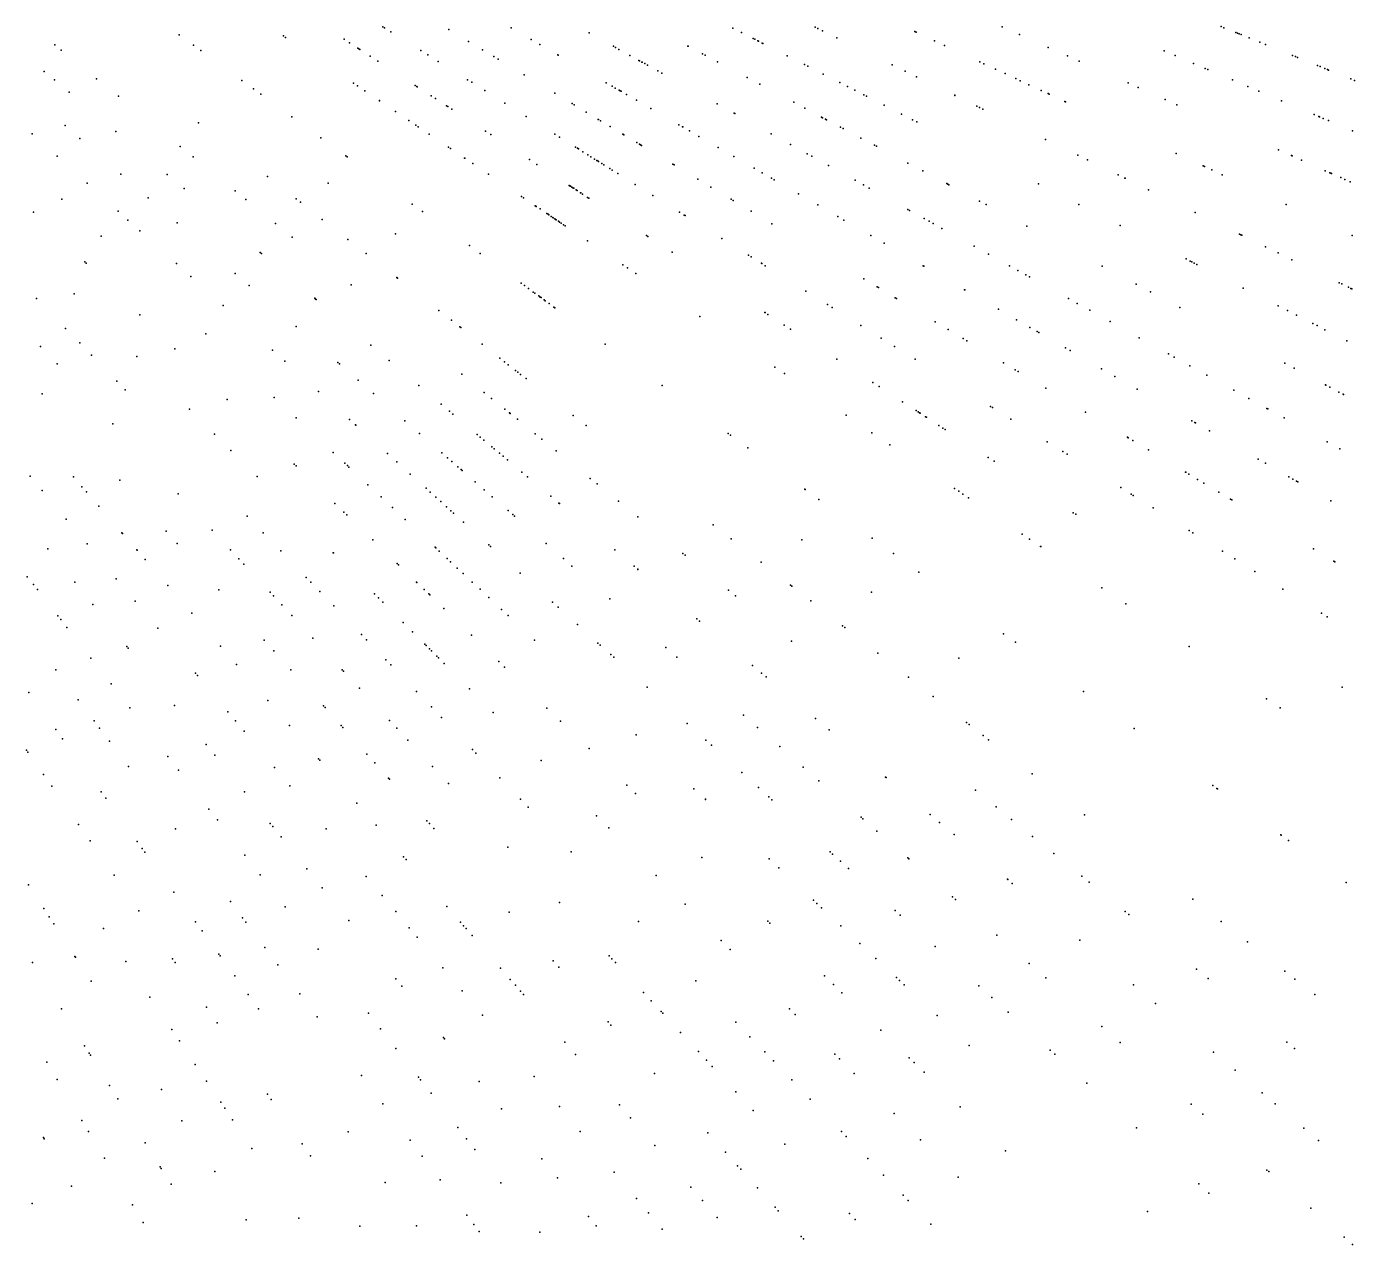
# Model space of a CAD drawing. Header units: metres. Extents: x -4327 to 4266, y -3886 to 3992.
# Drawn here: x 238 to 506.3, y -439.8 to -193.7 of the extents above; entities that cross this region are included whole.
import ezdxf

# ---------------------------------------------------------------- set-up
doc = ezdxf.new("R2010")
doc.units = ezdxf.units.M

msp = doc.modelspace()

# ---------------------------------------------------------------- linework, layer by layer
for p in [(268.84, -195.33, -125.59), (289.94, -195.57, -133.92), (310.04, -193.74, -133.63), (310.35, -193.93, 2462.46), (311.62, -194.72, -128.43), (323.36, -194.29, 2482.5), (335.94, -193.96, 2488.7), (351.67, -194.93, -136.12), (380.74, -194, 2450.78), (382.48, -194.88, -129.07), (397.35, -193.8, 2456.28), (397.92, -194.08, 2483.09), (398.86, -194.54, -141.39), (398.87, -194.54, -128.43), (417.46, -194.67, 2473.98), (417.73, -194.79, 2468.08), (417.75, -194.8, 2475.71), (435.16, -193.75, -136.45), (438.65, -195.3, 2473.83), (479.35, -193.67, -91.31), (479.94, -193.91, -93.46), (482.33, -194.88, 2463.93), (482.67, -195.01, 2459), (483.05, -195.17, -106.44), (483.41, -195.31, -115.44), (243.73, -197.37, 2470.67), (245.04, -198.43, 2451.81), (271.73, -197.43, 2473.05), (290.37, -195.86, 2487.21), (290.37, -195.86, 2487.21), (302.19, -196.24, -133.49), (303.27, -196.95, -129.94), (304.96, -198.04, 2484.03), (305.13, -198.15, -128.95), (305.36, -198.31, -128.15), (317.69, -198.51, 2483.4), (327.34, -196.68, 2494.69), (330.16, -198.38, -125.96), (339.97, -196.28, 2491.77), (341.74, -197.31, 2461.06), (356.58, -197.65, -134.31), (357.01, -197.9, 2476.59), (357.71, -198.28, 100.91), (371.66, -197.61, 2453.66), (371.7, -197.64, -128.83), (384.81, -196.07, 2469.01), (385.14, -196.24, 2479.1), (385.78, -196.56, -128.89), (385.91, -196.63, -128.42), (386.64, -197, -139.3), (386.77, -197.07, 2481.57), (401.71, -195.93, -141.32), (421.47, -196.54, 2460.44), (423.49, -197.48, 2479.61), (444.45, -197.88, 2463.42), (485.03, -195.96, -142.77), (487.21, -196.85, -110.65), (488.35, -197.3, -140.05), (273.27, -198.54, 2456.89), (307.48, -199.68, 2485.61), (309.01, -200.68, 2460.82), (319.1, -199.4, -129.68), (321.22, -200.72, -127.77), (332.41, -199.73, 2479.1), (333.3, -200.27, -135.43), (345.36, -199.39, -135.73), (345.42, -199.43, -135.52), (359.91, -199.5, 108.22), (361.74, -200.52, 115.79), (361.86, -200.58, 107.6), (362.35, -200.85, 110.4), (362.43, -200.9, 97.7), (362.93, -201.17, 100.7), (374.59, -199.18, -130.09), (375.15, -199.47, -128), (377.62, -200.79, 2476.85), (391.71, -199.58, 2481.36), (430.61, -200.8, 2469.46), (431.44, -201.18, 2481.5), (448.33, -199.61, 2456.71), (450.72, -200.67, 2476.84), (467.86, -198.59, 2467.19), (470.11, -199.55, -144.48), (473.8, -201.12, 2471.22), (493.79, -199.5, 2462.57), (494.38, -199.74, 2485.19), (494.83, -199.92, -94.55), (241.61, -202.73, 2463.14), (338.55, -203.42, -136.84), (363.47, -201.47, 117.08), (365.55, -202.63, 106.27), (366.41, -203.1, 2482.65), (395.21, -201.37, 2479.9), (395.86, -201.7, 2453.09), (398.98, -203.29, 2480.15), (412.93, -201.4, 2482.6), (415.56, -202.68, 2468.32), (417.85, -203.8, -133.72), (433.8, -202.29, 2480.49), (435.74, -203.19, 2477.02), (476.16, -202.12, -145.13), (476.67, -202.33, -144.06), (498.84, -201.55, -123.44), (499.4, -201.77, -120.8), (500.35, -202.15, -132.83), (500.86, -202.36, 2465.26), (501.1, -202.46, 2466.48), (243.66, -204.45, 2494.81), (252.18, -204.21, 2470.03), (281.55, -204.56, 2491.06), (283.85, -206.23, 2452.78), (304.1, -205.12, 2486.84), (304.9, -205.66, -126.75), (316.54, -205.56, 2483.74), (316.86, -205.77, 2486.21), (316.96, -205.83, 2459.89), (327.13, -204.42, -137.43), (327.97, -204.94, -135.41), (355.13, -205.03, 87.28), (356.36, -205.74, 95.83), (356.97, -206.1, 2467.31), (357.74, -206.54, 112.01), (383.59, -203.96, 2475.67), (386.18, -205.33, 2453.06), (402.32, -204.99, 2477.69), (403.91, -205.8, 2487.53), (405.39, -206.56, -133.83), (437.9, -204.2, -129.61), (438.79, -204.61, 2479.93), (440.54, -205.43, 2482.61), (460.58, -205.06, -129.36), (462.63, -205.98, 2465.02), (481.67, -204.46, 2465.07), (484.77, -205.77, 2474.33), (505.55, -204.25, -123.22), (506.31, -204.56, -117.16), (246.64, -206.95, 2492.79), (256.58, -207.77, 2481.63), (285.35, -207.32, 2485.09), (306.39, -206.66, -129.17), (309.32, -208.64, 2482.62), (309.35, -208.66, -128.82), (319.8, -207.68, -138.67), (320.62, -208.21, 2452.64), (330.61, -206.59, 2483.34), (334.69, -209.14, 2487.39), (344.74, -207.14, 2448.44), (348.24, -209.24, 2448.27), (357.93, -206.65, -132.42), (358.13, -206.76, 99.16), (359.27, -207.42, 101.15), (361.26, -208.57, 104.37), (393.02, -208.97, 2480.88), (407.18, -207.47, 2484.57), (407.74, -207.75, 2488.02), (425.59, -207.57, -134.52), (425.59, -207.58, -131.74), (443.02, -206.58, -131.69), (444.41, -207.23, -129.82), (444.61, -207.33, 2476.89), (447.81, -208.82, 2480.52), (447.9, -208.86, -127.95), (468.09, -208.41, 2480.38), (487, -206.72, -142.84), (491.57, -208.66, 2475.81), (291.64, -211.89, 2491.05), (312.56, -210.82, 2453.96), (322.85, -209.66, -128.22), (323.14, -209.85, -127.17), (323.93, -210.37, 2486.93), (338.98, -211.82, -135.32), (348.68, -209.51, -135.49), (351.11, -210.97, 82.06), (364.14, -210.24, 92.37), (377.56, -209.28, -126.21), (381.01, -211.19, -126.07), (381.14, -211.27, 2483.3), (395.28, -210.17, -137.27), (411.27, -209.55, -134.4), (414.79, -211.35, 2485.28), (430.01, -209.73, -130.85), (430.59, -210.01, 2482.7), (431.25, -210.34, 2479.25), (470.46, -209.46, -129.44), (498.18, -211.46, -128.53), (499.13, -211.87, -126.28), (499.28, -211.93, 2468.87), (245.82, -213.69, 2489.79), (272.78, -213.12, -132.77), (315.28, -212.66, 2484.31), (316.67, -213.59, -135.38), (317.13, -213.91, -136.05), (353.54, -212.43, 75.17), (353.61, -212.47, 81.47), (354.01, -212.71, 80.4), (355.92, -213.86, -128.81), (369.81, -213.51, 2441.18), (370.56, -213.94, -130.18), (370.6, -213.96, -129.17), (398.66, -211.97, -139.25), (398.87, -212.09, 2478.92), (399.44, -212.39, -135.48), (399.67, -212.51, -136.37), (402.5, -214.01, 2448.42), (402.99, -214.28, 2466.37), (417.03, -212.49, -135.45), (417.87, -212.92, 2481.32), (499.99, -212.23, -123.37), (501.06, -212.69, -137.77), (239.15, -215.33, 2470.38), (248.82, -216.3, 2488.51), (256.06, -214.86, 2491.68), (297.48, -216.13, 2464.98), (319.34, -215.4, -136.76), (330.74, -214.79, 2450.98), (331.86, -215.51, 2485.19), (344.79, -215.45, 2458.36), (345.71, -216.02, 2481.74), (358.5, -215.41, 69.64), (358.65, -215.5, 2455.1), (358.7, -215.53, 68.27), (358.73, -215.55, 68.04), (361.31, -217.1, 2481.45), (371.95, -214.74, 2471.21), (373.88, -215.86, 2484.01), (388.47, -215.33, -140.98), (406.61, -216.2, 2488.5), (443.88, -216.5, 2479.29), (505.92, -214.75, 2488.78), (244.19, -219.87, 2490.67), (269.08, -217.9, 2488.28), (302.51, -219.79, 2451.65), (323.29, -218.06, -132.96), (323.65, -218.31, 2486.79), (348.92, -218.03, -133.31), (349.31, -218.27, -132.72), (349.53, -218.41, 41.62), (350.42, -218.97, 43.54), (351.45, -219.61, 52.61), (352.04, -219.98, 49.02), (361.85, -217.42, 62.5), (362.1, -217.57, 2454.41), (362.29, -217.69, -127.58), (377.74, -218.09, -141.33), (380.93, -219.93, -138.82), (392.34, -217.48, -139.42), (395.76, -219.37, 2452.61), (396.69, -219.89, 2481.14), (409.37, -217.67, 2475.2), (409.74, -217.86, 2477.41), (450.41, -219.68, -129.16), (470.32, -219.31, -141.94), (490.99, -218.6, -139.46), (493.58, -219.76, -141.46), (493.71, -219.81, -139.92), (271.68, -220, 2492.35), (302.81, -220.01, 2490.53), (326.53, -220.24, 2464.98), (326.61, -220.3, 2448.51), (328.18, -221.36, 2486.18), (339.64, -220.56, -135.38), (341.15, -221.55, -129.84), (352.8, -220.46, 43.15), (353.24, -220.73, 34.95), (353.51, -220.9, 49.22), (353.52, -220.9, 37.04), (353.55, -220.92, 36.59), (354.28, -221.38, 43.33), (354.66, -221.62, 46.15), (355.87, -222.37, 30.61), (368.57, -221.46, -139.32), (368.84, -221.62, -139.17), (385.01, -222.29, 2470.06), (400.02, -221.74, -138.06), (416.11, -221.25, 2478.59), (452.36, -220.63, 2449.84), (475.75, -221.85, -139.89), (476.04, -221.98, -139.67), (477.49, -222.66, -139.48), (495.62, -220.67, 2482.41), (250.25, -225.32, 2489.58), (257.1, -223.49, 2467.85), (266.45, -223.58, -129.07), (286.68, -223.98, 2457.21), (298.99, -225.3, 2454.61), (331.36, -223.5, 2484.05), (356.37, -222.68, -132.12), (357.49, -223.39, 37.92), (373.65, -224.51, 2460.43), (386.62, -223.22, 2480.39), (388.51, -224.31, 2454.08), (389.1, -224.65, -139.65), (405.42, -224.73, -136.62), (419.11, -222.84, 2459.87), (458.57, -223.66, -127.95), (459.94, -224.33, -128.03), (459.97, -224.34, 2470.55), (479.56, -223.62, -143.49), (500.42, -222.8, 2467.68), (501.35, -223.21, -132.23), (501.52, -223.29, -130.37), (501.69, -223.36, 2461.23), (503.54, -224.19, -122.99), (504.35, -224.55, -138.77), (505.45, -225.04, -139.07), (269.85, -226.43, 2491.72), (280.15, -226.86, 2491.05), (338.02, -228, -132.6), (347.66, -225.77, 19.57), (347.8, -225.86, 21.39), (347.89, -225.92, 19.13), (347.9, -225.93, 23.67), (348.2, -226.13, 16.2), (348.4, -226.26, -129.86), (348.57, -226.36, 17.81), (349.09, -226.7, 20.56), (349.24, -226.8, 21.94), (349.97, -227.27, 37.77), (349.98, -227.28, 19.25), (350.37, -227.53, 20.18), (361.02, -225.59, 2481.5), (364.57, -227.81, -125.18), (376.3, -226.11, 2485.78), (393.98, -227.46, -134.89), (407.13, -225.68, 2477.65), (408.29, -226.32, -134.27), (423.96, -225.42, -130.2), (424.19, -225.55, 2482.44), (424.38, -225.65, 2476.29), (442.49, -225.46, -130.6), (464.69, -226.64, 2448.77), (245.13, -228.58, 2457.75), (262.63, -228.3, -129.35), (282.32, -228.62, 2491.15), (292.47, -228.5, -127.68), (293.35, -229.19, 2486.28), (315.96, -229.56, 2487.78), (338.42, -228.27, -130.3), (340.79, -229.87, -131.21), (340.93, -229.96, -2.8), (341.02, -230.02, 2454.01), (341.77, -230.52, 2484.28), (351.37, -228.19, 21.16), (351.6, -228.33, 2.86), (380.41, -228.57, 2473.5), (380.78, -228.8, -139.93), (397.91, -229.73, 2482.84), (416.09, -230.64, 2472.65), (430.58, -228.94, -130.24), (431.88, -229.63, 2483.8), (450.64, -229.61, -127.13), (492.51, -229.66, -136.28), (239.41, -231.2, 2460.59), (256.53, -230.98, 2490.69), (258.52, -232.78, 2490.07), (268.43, -233.34, 2486.44), (297.78, -232.65, 2459.64), (318, -231.04, 2460.04), (343.16, -231.46, -129.64), (343.4, -231.62, -21.14), (343.52, -231.71, -17.98), (344.04, -232.06, -2.83), (344.34, -232.26, -27.34), (344.43, -232.32, -6.23), (344.77, -232.55, -17.82), (344.85, -232.6, -5.56), (344.9, -232.64, -13.73), (345.02, -232.72, -16.69), (345.47, -233.02, -126.53), (345.71, -233.18, -0.34), (369.94, -231.16, -138.72), (370.9, -231.77, -135.94), (371.08, -231.88, 2477.66), (384.45, -231, -140.48), (401.95, -232.06, 2485.28), (403.18, -232.78, 2470.52), (416.42, -230.83, 2474.61), (419.39, -232.47, -132.56), (420.36, -233.01, 2483.42), (474.13, -231.25, 2471.84), (253.12, -236.04, 2457.75), (260.93, -234.94, 2483.55), (288.31, -233.47, 2450.32), (312.56, -235.53, 2466.64), (346.06, -233.42, -7.86), (346.53, -233.74, -25.22), (346.82, -233.93, -11.75), (363.3, -235.93, -128.19), (388.62, -233.51, 2480.15), (408.6, -235.9, -133.2), (421.22, -233.49, 2474.06), (422.97, -234.46, -130.86), (440.12, -234.01, 2481.18), (458.97, -233.86, 2446.36), (483.1, -235.62, -137.29), (483.35, -235.75, 2460.67), (483.53, -235.83, 2468.05), (505.87, -235.89, 2457.41), (291.71, -236.22, 2488.35), (302.94, -236.68, 2484.18), (327.49, -237.93, 2489.81), (351.39, -237.01, -18.39), (363.56, -236.1, -126.22), (378.5, -236.51, -136.59), (411.31, -237.47, -131.29), (429.48, -238.07, -129.14), (488.32, -238.17, 2473.02), (249.8, -241.23, 2456.32), (285.26, -239.36, 2487.03), (285.5, -239.57, 2452.59), (306.63, -239.56, 2487.5), (329.68, -239.52, 2464.03), (368.48, -239.3, -126.63), (383.89, -239.88, -133.68), (384.45, -240.23, 2472.28), (432.41, -239.69, 2481.99), (472.29, -240.64, 2457.48), (473.1, -241.06, -141.5), (473.45, -241.23, -140.98), (490.91, -239.43, 2492.61), (493.69, -240.79, -135.52), (250.04, -241.46, 2488.09), (268.3, -241.58, 2494.76), (280.21, -243.58, 2488.96), (358.51, -241.82, -139.86), (359.43, -242.44, -139.69), (361.14, -243.59, -140.62), (386.51, -241.52, -137.31), (386.58, -241.56, -137.06), (387.28, -242, 2490.48), (419.21, -242.03, 2472.31), (419.34, -242.11, -132.44), (436.63, -242.03, 2477.96), (438.29, -242.95, -129.16), (439.93, -243.86, -125.85), (455.37, -242.12, -142.27), (473.91, -241.47, -138.02), (474.46, -241.75, -136.63), (271.22, -244.21, 2493.18), (283, -246.01, 2485.88), (303.6, -245.85, 2462.2), (312.82, -244.4, 2484.48), (312.98, -244.52, 2485.72), (337.95, -245.54, -96.56), (338.62, -246.02, -92.91), (339.44, -246.61, -116.73), (407.16, -244.64, 2476.1), (409.91, -246.3, -134.45), (410.14, -246.44, 2472.37), (440.63, -244.25, 2452.28), (462.19, -245.75, -138.58), (483.83, -246.52, -135.86), (503.23, -245.44, 2477.52), (503.74, -245.69, 2448.94), (505.09, -246.35, -120.57), (505.56, -246.58, 2476.42), (505.79, -246.69, -133), (240.07, -248.6, 2483.57), (247.67, -247.67, 2467.77), (296.24, -248.57, 2489.9), (296.43, -248.74, 2456.2), (296.57, -248.85, 2483.76), (340.4, -247.32, -120.78), (340.74, -247.56, -100.51), (341.51, -248.12, -92.98), (341.76, -248.3, -118.52), (341.81, -248.34, -107.67), (341.98, -248.46, -116.61), (342.59, -248.91, -90.37), (342.83, -249.08, -102.59), (395.49, -247.13, 2445.43), (413.54, -248.48, -132.24), (413.77, -248.62, 2472.57), (427.56, -246.85, 2471.42), (427.6, -246.87, 2471.67), (448.56, -248.64, 2469.05), (465.09, -247.29, -137.91), (260.91, -251.96, 2487.19), (277.73, -250.07, 2468.37), (321.33, -251.05, 2482.48), (343.62, -249.66, -100.63), (344.57, -250.35, -128.06), (344.78, -250.5, 2484.21), (387.19, -251.45, -134.98), (387.25, -251.49, -134.72), (387.82, -251.86, -133.28), (399.87, -249.87, -131.46), (400.77, -250.43, 2478.09), (434.42, -250.81, 2475.95), (450.31, -249.61, -142.63), (452.86, -251.02, -138.59), (471, -250.44, -139.98), (490.92, -250.14, 2475.68), (492.79, -251.09, 2472.39), (494.58, -252, 2475.02), (245.93, -254.67, 2484.65), (292.52, -254.28, 2495.58), (323.88, -253.04, 2485.24), (325.57, -254.36, 2448.39), (325.76, -254.51, 2482.82), (374.04, -252.29, 2475.73), (391.12, -254, -134.97), (392.36, -254.8, -130.7), (406.59, -254.07, -132.82), (421.62, -253.34, 2476.37), (438.05, -252.91, -143.4), (440.75, -254.47, 2477.26), (456.93, -253.28, 2461.16), (497.92, -253.7, 2460.33), (498.75, -254.12, 2470.63), (274.25, -255.75, 2449.71), (410.71, -256.64, 2459.27), (424.25, -254.92, 2470.66), (427.28, -256.74, 2474.29), (427.98, -257.16, 2485.34), (442.18, -255.29, -127.45), (442.52, -255.49, 2473.52), (462.83, -256.55, 2473.02), (500.34, -254.94, 2472.28), (504.8, -257.21, 2469.34), (240.87, -258.31, 2459.52), (248.78, -257.62, 2493.92), (251.14, -260.06, 2488.63), (267.98, -258.78, 2488.02), (287.72, -259.06, 2457.44), (307.58, -258.09, 2486.79), (330.06, -257.87, 2482.16), (354.95, -257.89, 2484.3), (413.39, -258.31, -129.05), (447.92, -258.61, 2463.03), (448.89, -259.17, -138.43), (468.72, -259.81, -138.44), (244.19, -261.86, 2455.28), (260.33, -260.33, 2486.64), (290.21, -261.3, 2487.53), (300.92, -261.58, 2460.91), (301.24, -261.86, 2446.66), (311.27, -261.19, 2482.21), (333.66, -260.69, -120.54), (334.62, -261.43, -117.14), (335.36, -262.02, -113.66), (389.23, -262.54, 2469.26), (401.74, -260.89, 2467.94), (417.56, -260.92, 2464.8), (435.42, -261.63, 2472.61), (455.24, -262.83, -141.01), (469.91, -260.47, 2471.27), (473.05, -262.22, -137.21), (492.24, -261.73, 2460.64), (494.11, -262.72, -133.22), (256.26, -265.36, 2491.59), (305.05, -265.17, 2486.11), (325.96, -263.95, 2461.01), (336.83, -263.16, 2483.48), (337.28, -263.51, -111.31), (337.85, -263.96, 2451.03), (338.95, -264.82, -127.03), (391.13, -263.82, 2481.3), (437.75, -263.03, -142.68), (438.35, -263.39, -141.07), (457.93, -264.39, 2484.35), (476.51, -264.13, 2473.46), (241.21, -267.89, 2481.45), (257.92, -267.08, 2488.96), (297, -267.42, 2458.22), (308.13, -267.85, 2460.36), (317.26, -266.21, 2446.19), (330.5, -267.63, 2470.92), (366.42, -266.22, 2477.69), (409, -265.61, 2441.27), (410.26, -266.43, 2476.91), (443.97, -266.77, -139.85), (462.43, -266.98, 2475.57), (481.92, -267.13, -126.1), (500.46, -266.1, -131.02), (500.53, -266.14, 2470.8), (501.33, -266.56, -128.97), (503.19, -267.55, -132.06), (504, -267.98, 2469.39), (504.1, -268.03, -128.7), (278.59, -269.03, 2493.6), (288.05, -268.61, 2456.37), (321.8, -270.02, 2481.19), (331.97, -268.82, -109.6), (415.01, -269.51, -141.75), (432.77, -270.43, 2470.34), (433.16, -270.67, 2472.54), (484.97, -268.82, 2478.74), (488.62, -270.85, -133.96), (488.82, -270.96, -130.8), (270.97, -270.97, 2449.71), (292.52, -272.78, 2485.78), (303.29, -273.08, 2459.37), (314.43, -273.33, 2452.62), (323.48, -271.43, 2485.89), (324.18, -272.02, -124.98), (334.66, -271, 2469.74), (335.6, -271.77, -122.94), (335.71, -271.85, -119.67), (337.19, -273.05, 2456.73), (348.49, -272.27, 2488.25), (403.59, -272.22, 2479.16), (417.74, -271.28, 2451.66), (418.19, -271.57, 2475.02), (418.45, -271.75, -126.57), (418.54, -271.8, -127.18), (419.65, -272.52, -143.33), (419.82, -272.63, 2477.69), (436.88, -272.99, -140.6), (452, -271.59, 2477.5), (473.46, -273.35, -135.52), (492.08, -272.77, -134.59), (255.45, -273.94, 2455.85), (276.02, -276.02, 2451.62), (304.49, -274.17, 2485.96), (304.58, -274.25, 2486.7), (317.43, -275.94, 2492.51), (329.07, -276.12, -114.23), (340.8, -275.98, 2475.2), (351.08, -274.3, 2459.98), (379.8, -275.94, 2483.77), (380.25, -276.26, 2450.08), (408.82, -275.76, 2475.61), (422.33, -274.27, 2478.61), (423.18, -274.82, -127.71), (423.62, -275.1, 2458.65), (474.04, -273.69, -136.95), (474.22, -273.79, -135.1), (477, -275.4, -129.22), (329.69, -276.64, 2452.52), (330.44, -277.28, -128.16), (332, -278.58, -109.44), (332.51, -279.01, -109.86), (342.11, -277.04, -128.18), (383.72, -278.79, 2479.8), (412.43, -278.19, 2476.27), (444.26, -277.6, -138.07), (460.48, -276.69, -135.34), (460.61, -276.76, -134.76), (461.57, -277.34, 2457.45), (500.82, -277.61, 2452.8), (503.33, -279, 2489.6), (279.32, -279.32, 2446.56), (300, -279.75, 2480.31), (310.95, -279.98, 2463.22), (312.83, -281.67, 2486.37), (321.92, -279.84, -121.43), (323.07, -280.84, 2479.06), (323.94, -281.59, -121.18), (333.56, -279.89, -122.17), (334.29, -280.51, -116.8), (335.2, -281.26, 2485.53), (345.03, -279.4, 2474.49), (432.31, -280.75, 2454.71), (433.54, -281.54, 2475.09), (447.37, -279.55, 2478.48), (448.29, -280.12, 2476.97), (464.69, -279.21, 2454.85), (486.87, -281.09, 2462.65), (292.12, -282.1, 2480.73), (292.52, -282.48, 2458.85), (302.34, -281.93, 2482.82), (302.85, -282.41, 2478.65), (303.15, -282.69, 2489.48), (315.54, -284.11, 2483.21), (325.13, -282.63, -135.96), (325.81, -283.22, -111.02), (326.03, -283.42, 2477.62), (338.12, -283.72, -113.51), (472.16, -283.7, -127.96), (472.24, -283.75, -128.62), (472.84, -284.11, -125.61), (488.32, -281.93, -132.61), (238.75, -284.54, 2453.29), (247.49, -284.7, 2491.6), (249.2, -286.67, 2490.45), (256.9, -285.32, 2480.97), (284.59, -284.59, 2450.17), (306.98, -286.27, 2479.22), (318.74, -286.99, -125.9), (328.64, -285.68, -123.96), (339.27, -284.68, -132.37), (351.92, -284.98, 2477.2), (353.32, -286.11, 2479.41), (425.51, -287.01, 2484.54), (459.08, -286.86, -130.12), (474.63, -285.19, -136.3), (475.9, -285.95, -131.21), (493.07, -284.68, 2475.37), (493.84, -285.12, 2460.79), (494.6, -285.56, -132.34), (494.86, -285.71, -128.81), (241.2, -287.45, 2487.61), (250.11, -287.72, 2490.49), (268.65, -288.09, 2482.69), (309.64, -288.74, 2484.18), (319.59, -287.76, -107.35), (320.72, -288.78, -135.17), (321.71, -289.67, -108.31), (330.47, -287.27, -113.11), (332.13, -288.72, -123.21), (343.92, -288.59, 2478.92), (357.59, -289.57, 2478.91), (395.27, -287.18, 2466.83), (395.32, -287.22, 2481.34), (398.12, -289.25, 2456.44), (426.36, -287.58, 2475.9), (427.22, -288.16, 2453.98), (428.35, -288.92, 2473.87), (461.18, -288.18, -135.75), (461.63, -288.46, -131.47), (478.89, -287.74, 2472.16), (481.3, -289.2, -131.73), (481.51, -289.32, 2479.41), (501.51, -289.55, 2480.55), (252.61, -290.6, 2488.13), (300.34, -290.04, -122.07), (302.16, -291.79, 2456.6), (302.75, -292.36, 2485.87), (311.93, -290.88, 2486.18), (322.89, -290.73, -112.24), (323.77, -291.53, -119.42), (324.29, -291.99, -117.82), (335.31, -291.48, -114.26), (336.26, -292.31, 2475.47), (345.6, -289.99, 2490.98), (345.71, -290.09, 2484.09), (449.51, -291.92, 2491.5), (449.99, -292.22, 2487.54), (465.64, -290.97, 2486.34), (246.04, -293.22, 2482.41), (282.58, -292.62, 2484.92), (314.53, -293.3, 2482.52), (326.31, -293.81, 2486.27), (336.61, -292.61, 2485.81), (361.5, -292.73, 2483.31), (376.77, -294.36, -107.23), (257.29, -295.98, 2489.3), (257.39, -296.1, 2490.28), (266.21, -295.66, 2489.92), (275.52, -295.46, 2484.87), (285.83, -295.99, 2454.75), (307.96, -297.39, 2479.31), (380.39, -297.19, 2458.3), (394.68, -297.41, 2452.96), (408.86, -297.05, 2473.65), (439.19, -296.24, 2489), (440.69, -297.25, 2470.97), (472.95, -295.53, -133.73), (473.65, -295.97, 2471.43), (242.33, -299.25, 2497.24), (250.25, -298.24, 2462.41), (260.3, -299.44, 2491.86), (260.35, -299.5, 2492.35), (268.48, -298.18, 2476.46), (279.22, -299.42, 2483.99), (289.37, -299.66, 2444.26), (300, -300, 2481.24), (300.06, -300.06, 2481.73), (320.56, -298.92, -110.42), (320.69, -299.05, 2482.83), (321.39, -299.7, 2488.24), (331.4, -298.39, -111.83), (331.76, -298.72, -109.88), (342.99, -298.16, -34.15), (356.88, -299.45, 2479.62), (370.65, -300.14, 2486.17), (413.17, -300.18, 2465.41), (442.87, -298.72, 2483.19), (442.94, -298.77, 2463.99), (479.65, -299.72, -128.47), (498.02, -299.24, 2476.51), (261.96, -301.35, 2481.58), (280.93, -301.26, 2482.31), (281.93, -302.34, 2482.82), (312.89, -302.16, -135.19), (313.2, -302.45, 2465.35), (322.98, -301.18, -119.49), (323.66, -301.82, 2489.98), (325.06, -303.12, -106.32), (346.49, -301.2, 2480.88), (348.22, -302.7, 2478.16), (360.78, -302.73, -111.58), (371.08, -300.49, 2481.73), (386.46, -301.94, 2476.15), (482.13, -301.27, -129.13), (502.17, -301.74, -128.37), (502.38, -301.86, -126.08), (238.17, -304.85, 2446.86), (256.14, -305.26, 2485.26), (294.54, -305, 2487.88), (326.25, -304.24, 2486.3), (337.79, -304.15, 2478.92), (361.5, -303.33, -117.25), (361.56, -303.39, -108.29), (418.33, -303.94, 2475.83), (486.17, -303.79, 2467.79), (239.41, -306.43, -128.35), (240.21, -307.45, 2450.38), (247.76, -305.96, 2455.39), (266.54, -306.62, 2448.27), (276.89, -307.52, 2485.29), (287.22, -308, 2479.24), (295.48, -305.98, 2479.53), (297.28, -307.84, 2462.34), (308.33, -308.33, 2476.91), (316.83, -305.96, 2486.03), (316.88, -306.01, -129.83), (318.38, -307.46, -110.74), (319.3, -308.34, -111.83), (319.48, -308.52, -117.84), (328.06, -305.93, 2461.46), (329.65, -307.4, -110.16), (379.87, -307.61, 2446.91), (392.38, -306.56, 2471.59), (392.65, -306.77, 2473.31), (408.74, -308, 2463.91), (455.29, -307.1, 2486.83), (491.86, -307.35, 2478.29), (251.41, -310.46, 2482.82), (259.98, -309.83, 2453.89), (287.9, -308.74, 2485.15), (289.61, -310.57, 2483.46), (300.08, -310.74, 2461.64), (309.13, -309.13, 2483.31), (310, -310, 2482.33), (331.44, -309.07, 2486.79), (344.3, -310.01, 2480.86), (345.44, -311.04, 2481.59), (355.85, -309.34, 2479.82), (381.25, -308.73, 2484.02), (396.46, -309.75, 2483.3), (460.11, -310.35, 2487.34), (244.37, -312.78, 2449.8), (244.96, -313.54, 2490.16), (271.43, -312.24, 2484.79), (291.6, -312.7, 2484.22), (322.32, -311.26, 2458.76), (334, -311.46, -110.03), (335.32, -312.69, -114.18), (373.42, -313.34, 2447.17), (373.99, -313.82, 2479.14), (499.66, -312.22, 2463.01), (500.83, -312.95, 2474.76), (246.19, -315.1, 2451.1), (264.56, -315.29, 2488.7), (305.69, -316.55, 2483.82), (314.1, -314.1, -123.32), (316.02, -316.02, -123.81), (349.33, -314.53, 2479.59), (402.89, -314.77, 2474.99), (403.32, -315.11, 2470.8), (435.44, -316.37, 2495.36), (258.27, -318.94, 2481.54), (277.23, -318.92, 2479.5), (286.01, -317.65, 2483.48), (295.84, -317.25, 2479.85), (306.72, -317.62, 2476.45), (318.47, -318.47, -129.01), (318.79, -318.79, 2489.25), (327.94, -316.69, 2493.92), (340.65, -317.66, 2471.75), (353.47, -318.27, -109.13), (353.91, -318.66, 2489.86), (367.18, -319.18, 2484.82), (392.59, -317.91, 2465.78), (437.85, -318.11, 2469.9), (472.89, -318.97, 2461.52), (251.04, -321.31, 2490.85), (258.58, -319.32, 2467.78), (287.98, -319.83, 2452.52), (310.61, -321.64, -131.25), (319.44, -319.44, 2478.92), (319.81, -319.81, 2489.5), (320.92, -320.92, -133.23), (321.25, -321.25, -113.4), (356.05, -320.59, -111.85), (356.68, -321.15, 2479.98), (369.41, -321.12, 2478.38), (410.01, -320.34, 2471.06), (426.38, -321.3, 2488.37), (243.92, -323.69, 2484.41), (272.19, -324.38, 2460.33), (280.45, -322.62, 2459.63), (291.45, -323.69, 2482.07), (301.82, -323.66, 2489.98), (302.08, -323.94, -133.97), (311.63, -322.7, 2454.08), (322.42, -322.42, -127.66), (333.46, -322.02, 2467.33), (334.59, -323.11, 2475.68), (384.68, -322.78, 2485.53), (386.53, -324.34, 2469.73), (255.12, -326.54, -123.85), (272.58, -324.84, 2480.01), (363.39, -327.19, 2475.93), (387.45, -325.11, 2475.61), (416.23, -325.19, 2481.66), (503.84, -327.2, 2463.82), (238.49, -328.26, 2487.12), (248.49, -329.76, 2479.86), (286.79, -329.91, 2483.07), (305.28, -327.37, 2487.04), (316.79, -328.04, 2487.04), (327.52, -327.52, 2472.74), (421.23, -329.1, 2465.21), (451.54, -328.07, 2488.68), (488.56, -329.53, 2457.58), (258.91, -331.39, 2483.9), (267.94, -330.88, 2449.78), (278.72, -332.16, 2478.86), (297.99, -330.96, 2482.11), (298.33, -331.32, 2461.7), (319.81, -331.17, -109.6), (332.32, -332.32, 2471.72), (343.17, -331.4, -105.08), (491.3, -331.39, 2477.35), (251.66, -333.96, 2486.33), (280.26, -334, 2468.79), (291.16, -334.94, 2473.5), (301.56, -334.91, 2480.64), (301.92, -335.32, 2460.72), (311.39, -333.92, 2459.73), (321.85, -333.28, 2473.48), (345.92, -334.05, 2477.51), (371.52, -334.51, 2446.95), (382.89, -332.84, 2483.2), (385.74, -335.32, 2447.2), (397.43, -333.49, 2470.61), (427.91, -334.32, 2478.2), (428.47, -334.76, 2468.58), (243.95, -335.76, 2443.25), (245.28, -337.6, 2489.52), (252.79, -335.47, 2456.6), (281.99, -336.07, 2484.06), (312.84, -335.48, -128.97), (315.08, -337.88, -106), (361.2, -336.83, 2458.38), (375.3, -337.92, -114.13), (400.21, -335.81, 2474.45), (431.27, -336.95, 2465.49), (432.38, -337.81, 2478.23), (461.8, -335.52, 2475.54), (238.03, -339.94, -121.82), (238.32, -340.35, -120.98), (254.79, -338.12, 2484.18), (274.33, -338.77, 2476.17), (328.15, -339.81, 2484.49), (328.8, -340.49, 2482.02), (351.68, -339.61, 2482.57), (376.42, -338.93, 2472.4), (390.2, -339.19, 2455.41), (258.62, -343.2, 2456.7), (266.58, -341.21, 2475.41), (276.08, -340.92, 2460.45), (297.02, -341.68, 2461.46), (297.26, -341.96, 2486.3), (306.81, -340.75, 2485.31), (308.38, -342.49, 2467.84), (320.04, -343.2, 2468.03), (341.98, -341.98, 2470.1), (394.95, -343.33, 2471.96), (241.45, -344.83, 2486.37), (268.75, -343.99, 2479.62), (288.15, -343.4, 2482.86), (311.16, -345.58, 2482.57), (311.34, -345.78, 2484.05), (311.36, -345.8, 2454.53), (333.64, -345.49, 2481.7), (382.51, -344.41, -115.44), (398.12, -346.08, 2452.15), (411.57, -345.35, -116.5), (411.67, -345.43, 2498.1), (411.72, -345.47, 2478.65), (441.23, -344.73, 2490.33), (243.12, -347.22, 2446.81), (253.1, -348.36, 2453.76), (282.06, -348.32, 2474.74), (291.25, -347.09, 2486.3), (323.28, -346.68, 2442.17), (359.33, -347, -114.61), (361.08, -348.69, 2484.55), (372.86, -347.7, -121.07), (385.89, -347.46, 2446.24), (429.74, -348, 2459.35), (477.72, -347.08, 2480.43), (478.5, -347.65, 2472.49), (478.65, -347.76, 2461.39), (254.03, -349.64, 2470.74), (304.79, -350.62, -126.52), (337.83, -349.83, 2483.84), (339.38, -351.43, 2480.85), (375.17, -349.85, 2476.43), (375.21, -349.89, 2463.14), (387.98, -349.34, 2466.09), (388.63, -349.93, 2470.25), (433.9, -351.36, 2464.29), (274.86, -351.81, 2488.27), (276.58, -354.01, 2472.77), (353.18, -353.18, 2444.75), (406.62, -353.47, 2471.71), (407.01, -353.81, 2480.55), (420.6, -352.93, 2460.74), (437.03, -353.9, 2463.38), (451.75, -352.95, 2486.26), (248.55, -354.96, 2485.26), (268.14, -355.83, 2475.47), (287.28, -354.76, 2481.87), (287.76, -355.36, 2486.05), (298.55, -355.8, 2494.63), (308.66, -355.08, 2474.42), (318.91, -354.18, -115.94), (319.43, -354.76, -105.97), (320.31, -355.74, 2480.74), (355.64, -355.64, 2448.12), (409.84, -356.26, 2471.8), (422.48, -354.51, 2478.12), (250.85, -358.25, 2460.69), (260.37, -358.36, 2468.83), (289.47, -357.46, 2485.55), (425.44, -356.98, 2495.45), (441.28, -357.34, 2481.1), (491.42, -357.04, 2479.43), (491.52, -357.11, 2479.91), (493.01, -358.19, 2452.68), (261.42, -359.81, -128.71), (261.92, -360.51, 2483.59), (282.15, -361.14, 2484.08), (314.2, -361.44, -107.13), (314.7, -362.02, -104.83), (335.28, -359.55, 2468.01), (348.09, -360.46, -115.54), (374.47, -361.62, 2465.64), (388.05, -361.86, 2479.62), (400.37, -360.49, 2458.67), (400.84, -360.92, 2494.09), (416.06, -361.68, 2470.74), (416.28, -361.86, 2484.77), (445.57, -360.82, 2486.51), (294.66, -363.87, -122.59), (390, -363.68, 2492.08), (402.46, -362.38, 2478.01), (404.06, -363.82, 2481.38), (238.43, -367.16, 2463.15), (255.7, -365.17, 2492.45), (285.24, -365.09, 2480.86), (306.65, -365.45, 2479.52), (365.26, -365.26, 2459.85), (436.2, -366.01, 2494.33), (436.26, -366.06, 2488.41), (437.18, -366.84, 2475.06), (451.24, -365.4, 2487.12), (452.73, -366.61, 2471.01), (504.63, -366.63, 2498.83), (267.79, -368.58, 2484.58), (297.78, -367.73, 2496.04), (309.87, -369.29, -136.39), (425.1, -369.53, 2479.84), (425.72, -370.07, 2464.78), (473.65, -370.05, 2470.94), (241.53, -371.93, 2487.27), (260.74, -372.38, 2471.54), (279.21, -370.53, -123.09), (290.29, -371.55, 2487.2), (312.61, -372.55, 2476.7), (322.93, -371.48, 2478.09), (335.52, -372.63, 2474.97), (345.69, -370.71, 2474.11), (371.07, -371.07, 2465.52), (397.03, -370.24, 2471.07), (397.72, -370.88, 2488.27), (398.65, -371.75, 2468.28), (413.49, -372.3, 2487.28), (413.49, -372.3, 2487.28), (460.01, -372.51, 2468.52), (242.6, -373.57, 2467.11), (243.55, -375.04, 2484.58), (272.16, -374.6, -127.46), (281.67, -373.78, -127.19), (282.33, -374.66, 2482.05), (303.11, -374.31, 2481.44), (325.68, -374.65, 2478.02), (326.34, -375.41, 2476.03), (361.69, -374.54, 2472.78), (387.8, -374.49, 2486.22), (388.2, -374.88, 2462.82), (402.56, -375.39, 2486.04), (414.56, -373.28, 2481.06), (460.76, -373.12, 2484.49), (479.38, -374.53, 2471.48), (253.6, -375.97, 2465.64), (273.5, -376.43, 2484.05), (315.36, -375.83, 2470), (316.92, -377.69, 2475.12), (326.83, -375.98, -120.32), (328.05, -377.38, 2474.99), (434.03, -377.3, 2481.74), (286.17, -379.77, 2478.8), (296.97, -380.1, -121.8), (378.39, -378.39, 2480.94), (380.17, -380.17, 2472.98), (406.41, -378.98, 2484.11), (421.57, -379.58, 2460.2), (450.86, -378.32, 2490.4), (484.69, -378.68, 2469.81), (239.2, -382.8, 2484.58), (247.81, -381.59, 2489), (247.91, -381.75, 2482.36), (258.09, -382.63, 2478.9), (267.53, -382.07, 2453.05), (268.07, -382.84, 2472.72), (276.9, -381.11, 2470.23), (277.15, -381.46, 2457.93), (288.82, -383.27, 2479.74), (344.41, -382.51, 2471.22), (355.73, -381.47, 2477.18), (356.3, -382.08, 2474.45), (357.01, -382.84, 2472.7), (409.63, -381.99, 2491.06), (440.61, -383.01, 2494.6), (280.12, -385.55, 2491.58), (312.67, -386.11, -132.69), (322.15, -383.93, 2473.74), (333.79, -383.98, 2476.53), (335.76, -386.25, 2477.44), (345.55, -383.77, 2486.18), (399.23, -385.53, 2487.34), (413.81, -385.88, 2491.05), (443.96, -385.93, 2459.12), (474.42, -384.17, 2462.72), (476.73, -386.05, 2480.52), (492.28, -384.61, 2491.11), (494.29, -386.18, 2484.03), (251.06, -386.6, 2490.96), (313.86, -387.59, 2489.54), (326.04, -388.56, 2475.83), (336.79, -387.43, 2485.03), (337.82, -388.62, 2472.19), (362.65, -388.9, -117.13), (373.28, -386.54, 2478.16), (401.06, -387.3, 2486), (402.74, -388.93, 2490.08), (414.41, -386.45, 2494.71), (415.37, -387.34, 2463.12), (430.41, -387.54, 2468.72), (461.64, -387.37, 2465.67), (262.93, -389.82, 2480.32), (282.82, -389.27, 2478.99), (293.26, -389.16, 2488.74), (338.4, -389.29, 2483.24), (364.22, -390.57, 2489.1), (433.05, -389.92, 2471.74), (466.12, -391.12, 2454.71), (498.31, -389.32, 2481.44), (245.09, -392.22, 2484.06), (274.38, -391.85, 2479.02), (284.92, -392.16, 2461.47), (296.75, -393.8, 2454.46), (307.12, -393.09, 2448.45), (330.18, -393.5, 2472.96), (366.22, -392.72, 2476.45), (366.55, -393.07, 2478.65), (392.16, -392.16, 2479.23), (393.31, -393.31, 2480.14), (422, -393.52, 2490.02), (436.34, -392.88, 2478.4), (267.38, -396.4, 2485.17), (276.57, -394.99, 2469.87), (309.56, -396.22, 2454.27), (355.51, -394.83, 2469.75), (356.09, -395.47, 2486.95), (370.16, -396.95, 2476.98), (381.35, -394.9, 2473.05), (410.61, -396.52, 2469.39), (455.27, -395.76, 2474.02), (249.74, -399.66, 2478.59), (268.9, -398.67, 2477.51), (322.27, -397.97, 2465.38), (322.48, -398.23, 2473.73), (346.76, -398.9, 2470.08), (384.17, -397.82, 2484.95), (428.49, -399.57, 2485.12), (459.01, -399.01, 2465.08), (492.63, -398.93, 2498.85), (250.65, -401.13, 2487.68), (250.93, -401.57, 2483), (312.65, -400.18, 2478.76), (348.92, -401.39, 2485.48), (373.77, -400.82, 2475.3), (387.16, -400.91, 2472.46), (401.32, -401.32, 2473.73), (402.28, -402.28, 2492.14), (416.36, -402.07, 2503.97), (444.85, -400.55, 2478.49), (445.77, -401.37, 2477.67), (477.86, -400.97, 2487.48), (494.22, -400.21, 2484.14), (242.15, -403, 2480.08), (272.11, -403.43, 2478.18), (375.39, -402.56, 2486.04), (376.58, -403.83, 2487.45), (388.92, -402.73, 2471.12), (417.36, -403.04, 2461.03), (419.36, -404.97, 2478.87), (482.2, -404.62, 2475.73), (244.24, -406.48, 2479.31), (254.77, -407.71, 2484.16), (274.38, -406.79, 2477.38), (305.71, -405.69, 2472.61), (317.19, -405.99, 2460.13), (317.63, -406.54, 2470.2), (329.47, -406.86, 2472.94), (340.59, -405.9, 2482.84), (364.9, -405.26, 2488.7), (392.62, -406.57, 2488.37), (405.25, -405.25, 2491.69), (452.24, -407.2, 2466.54), (256.45, -410.41, 2486.08), (265.27, -408.48, 2480.38), (286.68, -409.42, 2480.9), (319.75, -409.26, 2479.95), (381.35, -408.95, 2486.91), (396.36, -410.44, 2480.73), (487.67, -409.2, 2464.35), (277.28, -411.08, 2482.21), (278.09, -412.28, 2482.43), (287.44, -410.51, 2466.61), (310.01, -411.4, 2473.17), (333.98, -412.43, 2480.11), (345.68, -411.96, 2460.67), (357.82, -411.62, 2463.34), (384.86, -412.71, 2484.47), (426.67, -412.03, 2479.54), (473.29, -411.43, 2506.49), (490.29, -411.41, 2500.13), (249.2, -414.74, 2485.59), (269.4, -414.84, 2483.21), (279.66, -414.61, 2482.37), (360.08, -414.22, 2491.77), (413.35, -413.35, 2467.45), (475.67, -413.5, 2484.55), (241.44, -418.19, 2487.82), (241.6, -418.46, 2475.02), (250.55, -416.99, 2484.57), (303.02, -417.07, 2475.13), (325.13, -416.15, 2481.17), (326.92, -418.44, 2481.57), (349.88, -416.97, 2497.11), (375.7, -417.25, 2478.19), (402.7, -417.01, 2477.07), (403.64, -417.98, 2464.68), (462.31, -416.27, 2480.69), (496.11, -416.28, 2490.16), (262.01, -419.3, 2454.19), (283.56, -420.39, 2454.67), (293.73, -419.49, 2485.8), (315.53, -418.73, 2469.97), (328.6, -420.59, 2494.28), (364.96, -419.84, 2467.83), (379.25, -421.19, 2464.16), (391.21, -419.52, 2469.25), (418.65, -418.65, 2487), (435.84, -420.88, 2473.11), (499.08, -418.78, 2471.83), (253.79, -422.37, 2452.74), (295.4, -421.88, 2472.68), (317.97, -421.96, 2482.39), (342.15, -422.52, 2494.18), (407.98, -422.47, 2467.06), (265, -424.09, 2447.69), (265.22, -424.44, 2456.53), (276.05, -425.08, 2446.81), (345.27, -426.38, 2503.84), (356.76, -425.17, 2474.78), (381.67, -423.89, 2455.37), (382.32, -424.61, 2477.98), (411.18, -425.79, 2474.44), (426.23, -426.23, 2483.91), (488.64, -424.77, 2472.9), (488.99, -425.07, 2502.49), (247.11, -428.01, 2460.1), (267.23, -427.65, 2447.85), (310.47, -427.32, 2481.66), (321.57, -426.74, 2477.28), (333.86, -427.33, 2468.38), (372.24, -428.21, 2491.72), (385.68, -428.34, 2481.18), (474.84, -427.55, 2484.66), (239.19, -431.52, 2462.82), (259.44, -431.78, 2472.46), (361.25, -430.52, 2493.19), (374.62, -430.95, 2488.83), (415.13, -429.88, 2474.36), (416.15, -430.94, 2474.51), (476.92, -429.42, 2489.88), (293.07, -434.49, 2475.63), (326.95, -433.88, 2498.88), (351.57, -434.15, 2465.76), (363.66, -433.4, 2472.09), (377.58, -434.36, 2471.37), (389.25, -432.3, 2473.52), (389.87, -433, 2483.57), (404.32, -433.58, 2478.33), (464.51, -433.17, 2486.67), (497.5, -432.47, 2484.54), (261.58, -435.34, 2479.01), (282.4, -434.86, 2462.5), (305.36, -436.09, 2487.93), (316.79, -436.03, 2492.14), (328.37, -435.76, 2470.72), (329.47, -437.22, 2479.02), (353.11, -436.06, 2470.33), (366.42, -436.69, 2490.85), (405.45, -434.79, 2467.39), (420.74, -435.69, 2489.89), (341.7, -437.36, 2474.78), (394.56, -438.2, 2482.94), (394.99, -438.68, 2503.86), (504.23, -438.32, 2490.7), (505.94, -439.81, 2499.15)]:
    msp.add_point(p)

doc.saveas('drawing.dxf')
